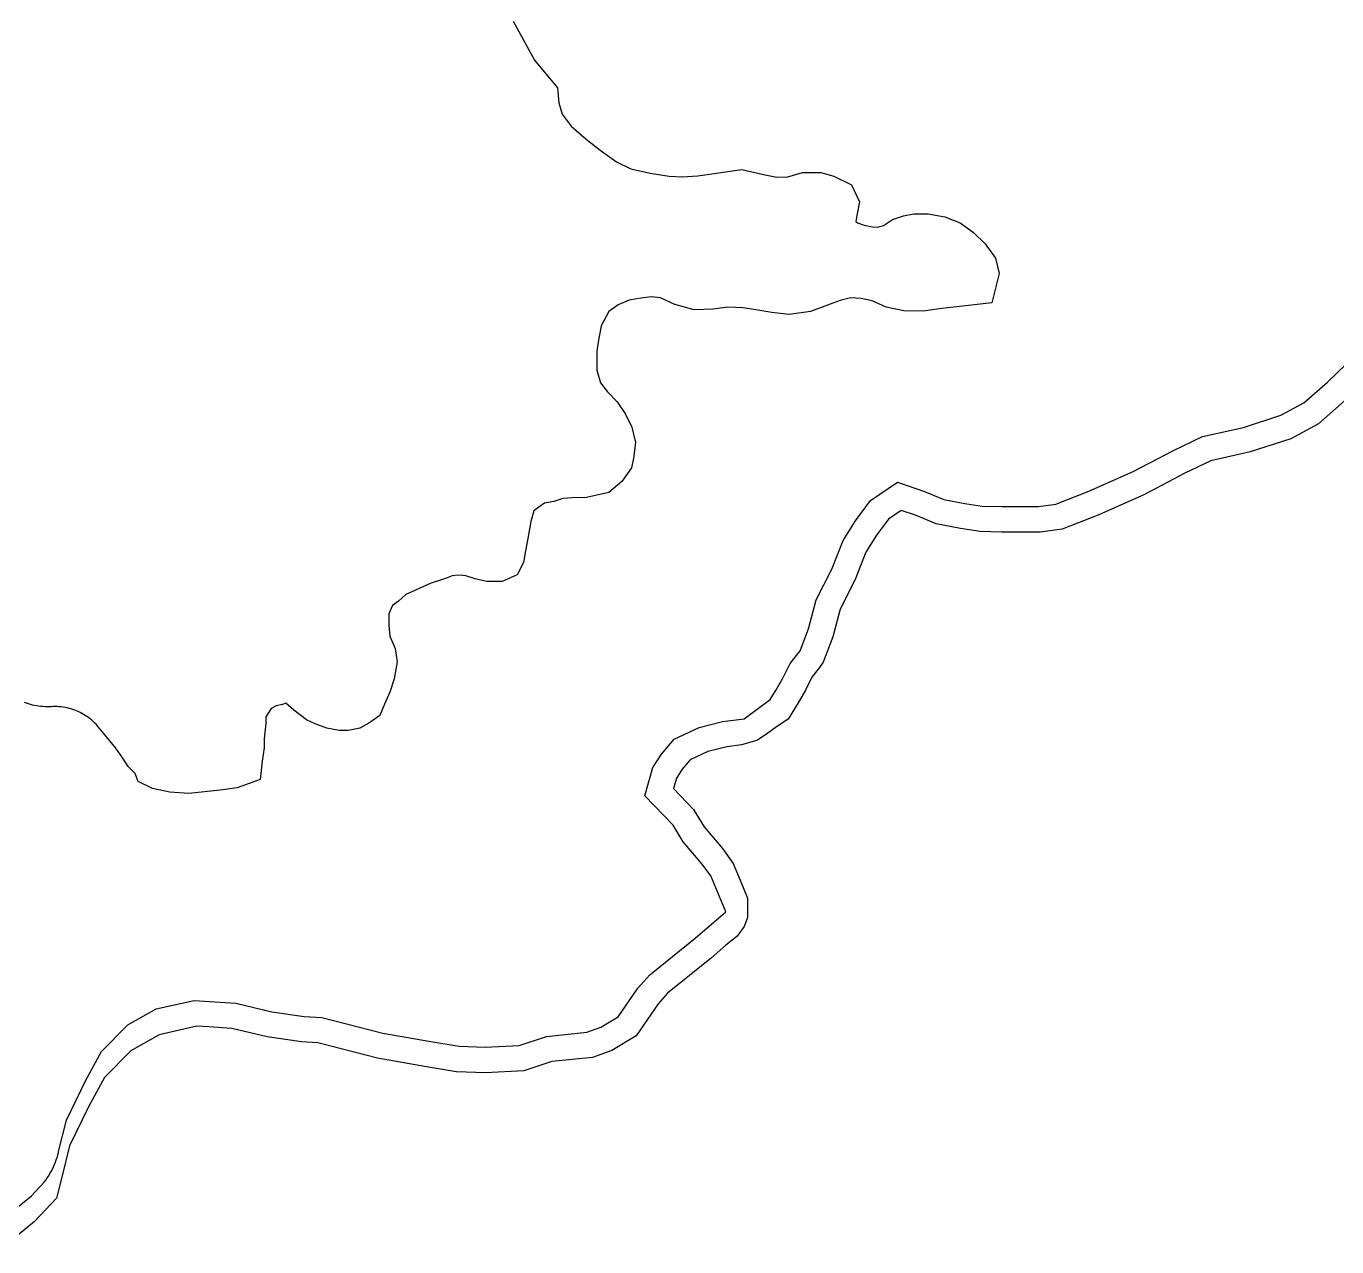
# Model space of a CAD drawing. Header units: millimetres. Extents: x 617751 to 636088, y 68402 to 77988.
# Drawn here: x 624975 to 626007, y 73163 to 74125 of the extents above; entities that cross this region are included whole.
import ezdxf

# ---------------------------------------------------------------- set-up
doc = ezdxf.new("R2010")
doc.units = ezdxf.units.MM
doc.header["$LTSCALE"] = 3
doc.header["$MEASUREMENT"] = 0
doc.layers.add('ALINHAMENTO PREDIAL', color=120, linetype='Continuous')

msp = doc.modelspace()

# ---------------------------------------------------------------- linework, layer by layer
at = {"layer": 'ALINHAMENTO PREDIAL'}
for points in [[(625358.1, 74128.7), (625375, 74098), (625393.1, 74076.2), (625394.2, 74064.3), (625396.7, 74055.4), (625403.9, 74046), (625415.6, 74035.7), (625426.6, 74027.2), (625439.4, 74017.9), (625450.7, 74012.3), (625466, 74009), (625481, 74006.6), (625491.1, 74006.2), (625503.4, 74006.8), (625538.1, 74011.9), (625555.1, 74007.9), (625565.6, 74005.7), (625574.5, 74006.2), (625586, 74009.5), (625600.3, 74009.6), (625610.5, 74006.7), (625624.4, 73999.8), (625630.8, 73986.4), (625628.7, 73975.7), (625627.8, 73971), (625629.3, 73969.8), (625634.6, 73968), (625641.1, 73966.8), (625645.3, 73966.5), (625649.8, 73967.7), (625656.7, 73972.4), (625665.5, 73975.4), (625673.5, 73977), (625685, 73977), (625697.9, 73974.6), (625710.1, 73969.7), (625720.5, 73962.3), (625729.7, 73953.4), (625737.8, 73942), (625740.7, 73930), (625735.1, 73906.9), (625693.6, 73902.2), (625681.3, 73900.2), (625665.7, 73900.4), (625651.9, 73903.4), (625640.9, 73908.5), (625632.1, 73910.2), (625623.8, 73910.8), (625615.6, 73908.7), (625609.7, 73906.5), (625592.2, 73900.1), (625575.4, 73897.7), (625561.7, 73899.1), (625549.3, 73901.4), (625539.3, 73902.8), (625527.1, 73903.3), (625515.6, 73901.8), (625500.7, 73901.3), (625485.4, 73905.6), (625474, 73910.7), (625467, 73911.6), (625458.6, 73910.5), (625449.5, 73909), (625440.9, 73905.1), (625433.4, 73899.9), (625427.3, 73888.8), (625425.1, 73875.7), (625424.1, 73869), (625423.9, 73860.7), (625424.1, 73853.7), (625426.9, 73843.8), (625432.5, 73836.7), (625440.1, 73828.7), (625446.6, 73819), (625451.5, 73808.9), (625454.5, 73796.9), (625453, 73784.4), (625451.2, 73776.7), (625443.6, 73766), (625433.4, 73757.5), (625415.8, 73753.4), (625404.6, 73753.3), (625397.1, 73752.6), (625390.2, 73750.3), (625382.9, 73748.9), (625378.4, 73745.9), (625374.4, 73743), (625372, 73734.6), (625369.6, 73721.2), (625367.8, 73711.5), (625366.2, 73702.2), (625361.4, 73692.5), (625349.4, 73687.3), (625337.2, 73687.2), (625328.3, 73689.4), (625320.9, 73691.7), (625318.4, 73692.1), (625314.6, 73692.3), (625310.1, 73691.7), (625304.8, 73689.7), (625292.9, 73685.8), (625281.3, 73680.4), (625273.6, 73677), (625267.9, 73671.7), (625263, 73668.4), (625260.1, 73661.8), (625260.1, 73652.7), (625261.1, 73644.3), (625265.1, 73634.5), (625266.7, 73624.1), (625264.4, 73610.7), (625260.9, 73600.1), (625256.7, 73590.6), (625253.1, 73581.8), (625244.5, 73575.7), (625237.4, 73571.6), (625228.3, 73569.8), (625221.1, 73569.9), (625211.3, 73571.8), (625202.2, 73575.1), (625195.5, 73578.2), (625185.5, 73586), (625179, 73591.4), (625176.5, 73590.3), (625171.5, 73589.4), (625167.6, 73587.1), (625163.3, 73580.7), (625163.5, 73575.6), (625162.1, 73563.3), (625162.1, 73556.3), (625160.6, 73545.6), (625158.9, 73531.4), (625140.9, 73524.7), (625127.5, 73522.9), (625102.8, 73520.3), (625087.9, 73521.4), (625074.2, 73524.3), (625062.9, 73529.8), (625060.5, 73536.1), (625055, 73541.6), (625050.7, 73548.2), (625045.3, 73555.9), (625043, 73558.9), (625031.7, 73572.5), (625030.7, 73573.7), (625029.7, 73574.9), (625028.6, 73576), (625027.4, 73577.1), (625026.3, 73578.1), (625025, 73579.1), (625023.8, 73580), (625022.5, 73580.9), (625021.2, 73581.8), (625019.9, 73582.6), (625018.5, 73583.4), (625017.2, 73584.1), (625015.7, 73584.8), (625014.3, 73585.4), (625012.9, 73585.9), (625011.4, 73586.5), (625009.9, 73586.9), (625008.4, 73587.3), (625006.9, 73587.7), (625005.3, 73588), (625003.8, 73588.3), (625002.3, 73588.5), (625000.7, 73588.6), (624999.1, 73588.7), (624997.6, 73588.7), (624996, 73588.7), (624994.5, 73588.6), (624992.8, 73588.6), (624991.2, 73588.5), (624989.5, 73588.6), (624987.8, 73588.7), (624986.2, 73588.8), (624984.5, 73589), (624982.9, 73589.3), (624981.3, 73589.6), (624979.7, 73589.9), (624978, 73590.4), (624976.5, 73590.8), (624974.9, 73591.3), (624973.3, 73591.9)], [(625358.1, 74128.7), (625375, 74098), (625393.1, 74076.2), (625394.2, 74064.3), (625396.7, 74055.4), (625403.9, 74046), (625415.6, 74035.7), (625426.6, 74027.2), (625439.4, 74017.9), (625450.7, 74012.3), (625466, 74009), (625481, 74006.6), (625491.1, 74006.2), (625503.4, 74006.8), (625538.1, 74011.9), (625555.1, 74007.9), (625565.6, 74005.7), (625574.5, 74006.2), (625586, 74009.5), (625600.3, 74009.6), (625610.5, 74006.7), (625624.4, 73999.8), (625630.8, 73986.4), (625628.7, 73975.7), (625627.8, 73971), (625629.3, 73969.8), (625634.6, 73968), (625641.1, 73966.8), (625645.3, 73966.5), (625649.8, 73967.7), (625656.7, 73972.4), (625665.5, 73975.4), (625673.5, 73977), (625685, 73977), (625697.9, 73974.6), (625710.1, 73969.7), (625720.5, 73962.3), (625729.7, 73953.4), (625737.8, 73942), (625740.7, 73930), (625735.1, 73906.9), (625693.6, 73902.2), (625681.3, 73900.2), (625665.7, 73900.4), (625651.9, 73903.4), (625640.9, 73908.5), (625632.1, 73910.2), (625623.8, 73910.8), (625615.6, 73908.7), (625609.7, 73906.5), (625592.2, 73900.1), (625575.4, 73897.7), (625561.7, 73899.1), (625549.3, 73901.4), (625539.3, 73902.8), (625527.1, 73903.3), (625515.6, 73901.8), (625500.7, 73901.3), (625485.4, 73905.6), (625474, 73910.7), (625467, 73911.6), (625458.6, 73910.5), (625449.5, 73909), (625440.9, 73905.1), (625433.4, 73899.9), (625427.3, 73888.8), (625425.1, 73875.7), (625424.1, 73869), (625423.9, 73860.7), (625424.1, 73853.7), (625426.9, 73843.8), (625432.5, 73836.7), (625440.1, 73828.7), (625446.6, 73819), (625451.5, 73808.9), (625454.5, 73796.9), (625453, 73784.4), (625451.2, 73776.7), (625443.6, 73766), (625433.4, 73757.5), (625415.8, 73753.4), (625404.6, 73753.3), (625397.1, 73752.6), (625390.2, 73750.3), (625382.9, 73748.9), (625378.4, 73745.9), (625374.4, 73743), (625372, 73734.6), (625369.6, 73721.2), (625367.8, 73711.5), (625366.2, 73702.2), (625361.4, 73692.5), (625349.4, 73687.3), (625337.2, 73687.2), (625328.3, 73689.4), (625320.9, 73691.7), (625318.4, 73692.1), (625314.6, 73692.3), (625310.1, 73691.7), (625304.8, 73689.7), (625292.9, 73685.8), (625281.3, 73680.4), (625273.6, 73677), (625267.9, 73671.7), (625263, 73668.4), (625260.1, 73661.8), (625260.1, 73652.7), (625261.1, 73644.3), (625265.1, 73634.5), (625266.7, 73624.1), (625264.4, 73610.7), (625260.9, 73600.1), (625256.7, 73590.6), (625253.1, 73581.8), (625244.5, 73575.7), (625237.4, 73571.6), (625228.3, 73569.8), (625221.1, 73569.9), (625211.3, 73571.8), (625202.2, 73575.1), (625195.5, 73578.2), (625185.5, 73586), (625179, 73591.4), (625176.5, 73590.3), (625171.5, 73589.4), (625167.6, 73587.1), (625163.3, 73580.7), (625163.5, 73575.6), (625162.1, 73563.3), (625162.1, 73556.3), (625160.6, 73545.6), (625158.9, 73531.4), (625140.9, 73524.7), (625127.5, 73522.9), (625102.8, 73520.3), (625087.9, 73521.4), (625074.2, 73524.3), (625062.9, 73529.8), (625060.5, 73536.1), (625055, 73541.6), (625050.7, 73548.2), (625045.3, 73555.9), (625043, 73558.9), (625031.7, 73572.5), (625030.7, 73573.7), (625029.7, 73574.9), (625028.6, 73576), (625027.4, 73577.1), (625026.3, 73578.1), (625025, 73579.1), (625023.8, 73580), (625022.5, 73580.9), (625021.2, 73581.8), (625019.9, 73582.6), (625018.5, 73583.4), (625017.2, 73584.1), (625015.7, 73584.8), (625014.3, 73585.4), (625012.9, 73585.9), (625011.4, 73586.5), (625009.9, 73586.9), (625008.4, 73587.3), (625006.9, 73587.7), (625005.3, 73588), (625003.8, 73588.3), (625002.3, 73588.5), (625000.7, 73588.6), (624999.1, 73588.7), (624997.6, 73588.7), (624996, 73588.7), (624994.5, 73588.6), (624992.8, 73588.6), (624991.2, 73588.5), (624989.5, 73588.6), (624987.8, 73588.7), (624986.2, 73588.8), (624984.5, 73589), (624982.9, 73589.3), (624981.3, 73589.6), (624979.7, 73589.9), (624978, 73590.4), (624976.5, 73590.8), (624974.9, 73591.3), (624973.3, 73591.9)], [(625358.1, 74128.7), (625375, 74098), (625393.1, 74076.2), (625394.2, 74064.3), (625396.7, 74055.4), (625403.9, 74046), (625415.6, 74035.7), (625426.6, 74027.2), (625439.4, 74017.9), (625450.7, 74012.3), (625466, 74009), (625481, 74006.6), (625491.1, 74006.2), (625503.4, 74006.8), (625538.1, 74011.9), (625555.1, 74007.9), (625565.6, 74005.7), (625574.5, 74006.2), (625586, 74009.5), (625600.3, 74009.6), (625610.5, 74006.7), (625624.4, 73999.8), (625630.8, 73986.4), (625628.7, 73975.7), (625627.8, 73971), (625629.3, 73969.8), (625634.6, 73968), (625641.1, 73966.8), (625645.3, 73966.5), (625649.8, 73967.7), (625656.7, 73972.4), (625665.5, 73975.4), (625673.5, 73977), (625685, 73977), (625697.9, 73974.6), (625710.1, 73969.7), (625720.5, 73962.3), (625729.7, 73953.4), (625737.8, 73942), (625740.7, 73930), (625735.1, 73906.9), (625693.6, 73902.2), (625681.3, 73900.2), (625665.7, 73900.4), (625651.9, 73903.4), (625640.9, 73908.5), (625632.1, 73910.2), (625623.8, 73910.8), (625615.6, 73908.7), (625609.7, 73906.5), (625592.2, 73900.1), (625575.4, 73897.7), (625561.7, 73899.1), (625549.3, 73901.4), (625539.3, 73902.8), (625527.1, 73903.3), (625515.6, 73901.8), (625500.7, 73901.3), (625485.4, 73905.6), (625474, 73910.7), (625467, 73911.6), (625458.6, 73910.5), (625449.5, 73909), (625440.9, 73905.1), (625433.4, 73899.9), (625427.3, 73888.8), (625425.1, 73875.7), (625424.1, 73869), (625423.9, 73860.7), (625424.1, 73853.7), (625426.9, 73843.8), (625432.5, 73836.7), (625440.1, 73828.7), (625446.6, 73819), (625451.5, 73808.9), (625454.5, 73796.9), (625453, 73784.4), (625451.2, 73776.7), (625443.6, 73766), (625433.4, 73757.5), (625415.8, 73753.4), (625404.6, 73753.3), (625397.1, 73752.6), (625390.2, 73750.3), (625382.9, 73748.9), (625378.4, 73745.9), (625374.4, 73743), (625372, 73734.6), (625369.6, 73721.2), (625367.8, 73711.5), (625366.2, 73702.2), (625361.4, 73692.5), (625349.4, 73687.3), (625337.2, 73687.2), (625328.3, 73689.4), (625320.9, 73691.7), (625318.4, 73692.1), (625314.6, 73692.3), (625310.1, 73691.7), (625304.8, 73689.7), (625292.9, 73685.8), (625281.3, 73680.4), (625273.6, 73677), (625267.9, 73671.7), (625263, 73668.4), (625260.1, 73661.8), (625260.1, 73652.7), (625261.1, 73644.3), (625265.1, 73634.5), (625266.7, 73624.1), (625264.4, 73610.7), (625260.9, 73600.1), (625256.7, 73590.6), (625253.1, 73581.8), (625244.5, 73575.7), (625237.4, 73571.6), (625228.3, 73569.8), (625221.1, 73569.9), (625211.3, 73571.8), (625202.2, 73575.1), (625195.5, 73578.2), (625185.5, 73586), (625179, 73591.4), (625176.5, 73590.3), (625171.5, 73589.4), (625167.6, 73587.1), (625163.3, 73580.7), (625163.5, 73575.6), (625162.1, 73563.3), (625162.1, 73556.3), (625160.6, 73545.6), (625158.9, 73531.4), (625140.9, 73524.7), (625127.5, 73522.9), (625102.8, 73520.3), (625087.9, 73521.4), (625074.2, 73524.3), (625062.9, 73529.8), (625060.5, 73536.1), (625055, 73541.6), (625050.7, 73548.2), (625045.3, 73555.9), (625043, 73558.9), (625031.7, 73572.5), (625030.7, 73573.7), (625029.7, 73574.9), (625028.6, 73576), (625027.4, 73577.1), (625026.3, 73578.1), (625025, 73579.1), (625023.8, 73580), (625022.5, 73580.9), (625021.2, 73581.8), (625019.9, 73582.6), (625018.5, 73583.4), (625017.2, 73584.1), (625015.7, 73584.8), (625014.3, 73585.4), (625012.9, 73585.9), (625011.4, 73586.5), (625009.9, 73586.9), (625008.4, 73587.3), (625006.9, 73587.7), (625005.3, 73588), (625003.8, 73588.3), (625002.3, 73588.5), (625000.7, 73588.6), (624999.1, 73588.7), (624997.6, 73588.7), (624996, 73588.7), (624994.5, 73588.6), (624992.8, 73588.6), (624991.2, 73588.5), (624989.5, 73588.6), (624987.8, 73588.7), (624986.2, 73588.8), (624984.5, 73589), (624982.9, 73589.3), (624981.3, 73589.6), (624979.7, 73589.9), (624978, 73590.4), (624976.5, 73590.8), (624974.9, 73591.3), (624973.3, 73591.9)], [(625358.1, 74128.7), (625375, 74098), (625393.1, 74076.2), (625394.2, 74064.3), (625396.7, 74055.4), (625403.9, 74046), (625415.6, 74035.7), (625426.6, 74027.2), (625439.4, 74017.9), (625450.7, 74012.3), (625466, 74009), (625481, 74006.6), (625491.1, 74006.2), (625503.4, 74006.8), (625538.1, 74011.9), (625555.1, 74007.9), (625565.6, 74005.7), (625574.5, 74006.2), (625586, 74009.5), (625600.3, 74009.6), (625610.5, 74006.7), (625624.4, 73999.8), (625630.8, 73986.4), (625628.7, 73975.7), (625627.8, 73971), (625629.3, 73969.8), (625634.6, 73968), (625641.1, 73966.8), (625645.3, 73966.5), (625649.8, 73967.7), (625656.7, 73972.4), (625665.5, 73975.4), (625673.5, 73977), (625685, 73977), (625697.9, 73974.6), (625710.1, 73969.7), (625720.5, 73962.3), (625729.7, 73953.4), (625737.8, 73942), (625740.7, 73930), (625735.1, 73906.9), (625693.6, 73902.2), (625681.3, 73900.2), (625665.7, 73900.4), (625651.9, 73903.4), (625640.9, 73908.5), (625632.1, 73910.2), (625623.8, 73910.8), (625615.6, 73908.7), (625609.7, 73906.5), (625592.2, 73900.1), (625575.4, 73897.7), (625561.7, 73899.1), (625549.3, 73901.4), (625539.3, 73902.8), (625527.1, 73903.3), (625515.6, 73901.8), (625500.7, 73901.3), (625485.4, 73905.6), (625474, 73910.7), (625467, 73911.6), (625458.6, 73910.5), (625449.5, 73909), (625440.9, 73905.1), (625433.4, 73899.9), (625427.3, 73888.8), (625425.1, 73875.7), (625424.1, 73869), (625423.9, 73860.7), (625424.1, 73853.7), (625426.9, 73843.8), (625432.5, 73836.7), (625440.1, 73828.7), (625446.6, 73819), (625451.5, 73808.9), (625454.5, 73796.9), (625453, 73784.4), (625451.2, 73776.7), (625443.6, 73766), (625433.4, 73757.5), (625415.8, 73753.4), (625404.6, 73753.3), (625397.1, 73752.6), (625390.2, 73750.3), (625382.9, 73748.9), (625378.4, 73745.9), (625374.4, 73743), (625372, 73734.6), (625369.6, 73721.2), (625367.8, 73711.5), (625366.2, 73702.2), (625361.4, 73692.5), (625349.4, 73687.3), (625337.2, 73687.2), (625328.3, 73689.4), (625320.9, 73691.7), (625318.4, 73692.1), (625314.6, 73692.3), (625310.1, 73691.7), (625304.8, 73689.7), (625292.9, 73685.8), (625281.3, 73680.4), (625273.6, 73677), (625267.9, 73671.7), (625263, 73668.4), (625260.1, 73661.8), (625260.1, 73652.7), (625261.1, 73644.3), (625265.1, 73634.5), (625266.7, 73624.1), (625264.4, 73610.7), (625260.9, 73600.1), (625256.7, 73590.6), (625253.1, 73581.8), (625244.5, 73575.7), (625237.4, 73571.6), (625228.3, 73569.8), (625221.1, 73569.9), (625211.3, 73571.8), (625202.2, 73575.1), (625195.5, 73578.2), (625185.5, 73586), (625179, 73591.4), (625176.5, 73590.3), (625171.5, 73589.4), (625167.6, 73587.1), (625163.3, 73580.7), (625163.5, 73575.6), (625162.1, 73563.3), (625162.1, 73556.3), (625160.6, 73545.6), (625158.9, 73531.4), (625140.9, 73524.7), (625127.5, 73522.9), (625102.8, 73520.3), (625087.9, 73521.4), (625074.2, 73524.3), (625062.9, 73529.8), (625060.5, 73536.1), (625055, 73541.6), (625050.7, 73548.2), (625045.3, 73555.9), (625043, 73558.9), (625031.7, 73572.5), (625030.7, 73573.7), (625029.7, 73574.9), (625028.6, 73576), (625027.4, 73577.1), (625026.3, 73578.1), (625025, 73579.1), (625023.8, 73580), (625022.5, 73580.9), (625021.2, 73581.8), (625019.9, 73582.6), (625018.5, 73583.4), (625017.2, 73584.1), (625015.7, 73584.8), (625014.3, 73585.4), (625012.9, 73585.9), (625011.4, 73586.5), (625009.9, 73586.9), (625008.4, 73587.3), (625006.9, 73587.7), (625005.3, 73588), (625003.8, 73588.3), (625002.3, 73588.5), (625000.7, 73588.6), (624999.1, 73588.7), (624997.6, 73588.7), (624996, 73588.7), (624994.5, 73588.6), (624992.8, 73588.6), (624991.2, 73588.5), (624989.5, 73588.6), (624987.8, 73588.7), (624986.2, 73588.8), (624984.5, 73589), (624982.9, 73589.3), (624981.3, 73589.6), (624979.7, 73589.9), (624978, 73590.4), (624976.5, 73590.8), (624974.9, 73591.3), (624973.3, 73591.9)], [(625358.1, 74128.7), (625375, 74098), (625393.1, 74076.2), (625394.2, 74064.3), (625396.7, 74055.4), (625403.9, 74046), (625415.6, 74035.7), (625426.6, 74027.2), (625439.4, 74017.9), (625450.7, 74012.3), (625466, 74009), (625481, 74006.6), (625491.1, 74006.2), (625503.4, 74006.8), (625538.1, 74011.9), (625555.1, 74007.9), (625565.6, 74005.7), (625574.5, 74006.2), (625586, 74009.5), (625600.3, 74009.6), (625610.5, 74006.7), (625624.4, 73999.8), (625630.8, 73986.4), (625628.7, 73975.7), (625627.8, 73971), (625629.3, 73969.8), (625634.6, 73968), (625641.1, 73966.8), (625645.3, 73966.5), (625649.8, 73967.7), (625656.7, 73972.4), (625665.5, 73975.4), (625673.5, 73977), (625685, 73977), (625697.9, 73974.6), (625710.1, 73969.7), (625720.5, 73962.3), (625729.7, 73953.4), (625737.8, 73942), (625740.7, 73930), (625735.1, 73906.9), (625693.6, 73902.2), (625681.3, 73900.2), (625665.7, 73900.4), (625651.9, 73903.4), (625640.9, 73908.5), (625632.1, 73910.2), (625623.8, 73910.8), (625615.6, 73908.7), (625609.7, 73906.5), (625592.2, 73900.1), (625575.4, 73897.7), (625561.7, 73899.1), (625549.3, 73901.4), (625539.3, 73902.8), (625527.1, 73903.3), (625515.6, 73901.8), (625500.7, 73901.3), (625485.4, 73905.6), (625474, 73910.7), (625467, 73911.6), (625458.6, 73910.5), (625449.5, 73909), (625440.9, 73905.1), (625433.4, 73899.9), (625427.3, 73888.8), (625425.1, 73875.7), (625424.1, 73869), (625423.9, 73860.7), (625424.1, 73853.7), (625426.9, 73843.8), (625432.5, 73836.7), (625440.1, 73828.7), (625446.6, 73819), (625451.5, 73808.9), (625454.5, 73796.9), (625453, 73784.4), (625451.2, 73776.7), (625443.6, 73766), (625433.4, 73757.5), (625415.8, 73753.4), (625404.6, 73753.3), (625397.1, 73752.6), (625390.2, 73750.3), (625382.9, 73748.9), (625378.4, 73745.9), (625374.4, 73743), (625372, 73734.6), (625369.6, 73721.2), (625367.8, 73711.5), (625366.2, 73702.2), (625361.4, 73692.5), (625349.4, 73687.3), (625337.2, 73687.2), (625328.3, 73689.4), (625320.9, 73691.7), (625318.4, 73692.1), (625314.6, 73692.3), (625310.1, 73691.7), (625304.8, 73689.7), (625292.9, 73685.8), (625281.3, 73680.4), (625273.6, 73677), (625267.9, 73671.7), (625263, 73668.4), (625260.1, 73661.8), (625260.1, 73652.7), (625261.1, 73644.3), (625265.1, 73634.5), (625266.7, 73624.1), (625264.4, 73610.7), (625260.9, 73600.1), (625256.7, 73590.6), (625253.1, 73581.8), (625244.5, 73575.7), (625237.4, 73571.6), (625228.3, 73569.8), (625221.1, 73569.9), (625211.3, 73571.8), (625202.2, 73575.1), (625195.5, 73578.2), (625185.5, 73586), (625179, 73591.4), (625176.5, 73590.3), (625171.5, 73589.4), (625167.6, 73587.1), (625163.3, 73580.7), (625163.5, 73575.6), (625162.1, 73563.3), (625162.1, 73556.3), (625160.6, 73545.6), (625158.9, 73531.4), (625140.9, 73524.7), (625127.5, 73522.9), (625102.8, 73520.3), (625087.9, 73521.4), (625074.2, 73524.3), (625062.9, 73529.8), (625060.5, 73536.1), (625055, 73541.6), (625050.7, 73548.2), (625045.3, 73555.9), (625043, 73558.9), (625031.7, 73572.5), (625030.7, 73573.7), (625029.7, 73574.9), (625028.6, 73576), (625027.4, 73577.1), (625026.3, 73578.1), (625025, 73579.1), (625023.8, 73580), (625022.5, 73580.9), (625021.2, 73581.8), (625019.9, 73582.6), (625018.5, 73583.4), (625017.2, 73584.1), (625015.7, 73584.8), (625014.3, 73585.4), (625012.9, 73585.9), (625011.4, 73586.5), (625009.9, 73586.9), (625008.4, 73587.3), (625006.9, 73587.7), (625005.3, 73588), (625003.8, 73588.3), (625002.3, 73588.5), (625000.7, 73588.6), (624999.1, 73588.7), (624997.6, 73588.7), (624996, 73588.7), (624994.5, 73588.6), (624992.8, 73588.6), (624991.2, 73588.5), (624989.5, 73588.6), (624987.8, 73588.7), (624986.2, 73588.8), (624984.5, 73589), (624982.9, 73589.3), (624981.3, 73589.6), (624979.7, 73589.9), (624978, 73590.4), (624976.5, 73590.8), (624974.9, 73591.3), (624973.3, 73591.9)], [(625358.1, 74128.7), (625375, 74098), (625393.1, 74076.2), (625394.2, 74064.3), (625396.7, 74055.4), (625403.9, 74046), (625415.6, 74035.7), (625426.6, 74027.2), (625439.4, 74017.9), (625450.7, 74012.3), (625466, 74009), (625481, 74006.6), (625491.1, 74006.2), (625503.4, 74006.8), (625538.1, 74011.9), (625555.1, 74007.9), (625565.6, 74005.7), (625574.5, 74006.2), (625586, 74009.5), (625600.3, 74009.6), (625610.5, 74006.7), (625624.4, 73999.8), (625630.8, 73986.4), (625628.7, 73975.7), (625627.8, 73971), (625629.3, 73969.8), (625634.6, 73968), (625641.1, 73966.8), (625645.3, 73966.5), (625649.8, 73967.7), (625656.7, 73972.4), (625665.5, 73975.4), (625673.5, 73977), (625685, 73977), (625697.9, 73974.6), (625710.1, 73969.7), (625720.5, 73962.3), (625729.7, 73953.4), (625737.8, 73942), (625740.7, 73930), (625735.1, 73906.9), (625693.6, 73902.2), (625681.3, 73900.2), (625665.7, 73900.4), (625651.9, 73903.4), (625640.9, 73908.5), (625632.1, 73910.2), (625623.8, 73910.8), (625615.6, 73908.7), (625609.7, 73906.5), (625592.2, 73900.1), (625575.4, 73897.7), (625561.7, 73899.1), (625549.3, 73901.4), (625539.3, 73902.8), (625527.1, 73903.3), (625515.6, 73901.8), (625500.7, 73901.3), (625485.4, 73905.6), (625474, 73910.7), (625467, 73911.6), (625458.6, 73910.5), (625449.5, 73909), (625440.9, 73905.1), (625433.4, 73899.9), (625427.3, 73888.8), (625425.1, 73875.7), (625424.1, 73869), (625423.9, 73860.7), (625424.1, 73853.7), (625426.9, 73843.8), (625432.5, 73836.7), (625440.1, 73828.7), (625446.6, 73819), (625451.5, 73808.9), (625454.5, 73796.9), (625453, 73784.4), (625451.2, 73776.7), (625443.6, 73766), (625433.4, 73757.5), (625415.8, 73753.4), (625404.6, 73753.3), (625397.1, 73752.6), (625390.2, 73750.3), (625382.9, 73748.9), (625378.4, 73745.9), (625374.4, 73743), (625372, 73734.6), (625369.6, 73721.2), (625367.8, 73711.5), (625366.2, 73702.2), (625361.4, 73692.5), (625349.4, 73687.3), (625337.2, 73687.2), (625328.3, 73689.4), (625320.9, 73691.7), (625318.4, 73692.1), (625314.6, 73692.3), (625310.1, 73691.7), (625304.8, 73689.7), (625292.9, 73685.8), (625281.3, 73680.4), (625273.6, 73677), (625267.9, 73671.7), (625263, 73668.4), (625260.1, 73661.8), (625260.1, 73652.7), (625261.1, 73644.3), (625265.1, 73634.5), (625266.7, 73624.1), (625264.4, 73610.7), (625260.9, 73600.1), (625256.7, 73590.6), (625253.1, 73581.8), (625244.5, 73575.7), (625237.4, 73571.6), (625228.3, 73569.8), (625221.1, 73569.9), (625211.3, 73571.8), (625202.2, 73575.1), (625195.5, 73578.2), (625185.5, 73586), (625179, 73591.4), (625176.5, 73590.3), (625171.5, 73589.4), (625167.6, 73587.1), (625163.3, 73580.7), (625163.5, 73575.6), (625162.1, 73563.3), (625162.1, 73556.3), (625160.6, 73545.6), (625158.9, 73531.4), (625140.9, 73524.7), (625127.5, 73522.9), (625102.8, 73520.3), (625087.9, 73521.4), (625074.2, 73524.3), (625062.9, 73529.8), (625060.5, 73536.1), (625055, 73541.6), (625050.7, 73548.2), (625045.3, 73555.9), (625043, 73558.9), (625031.7, 73572.5), (625030.7, 73573.7), (625029.7, 73574.9), (625028.6, 73576), (625027.4, 73577.1), (625026.3, 73578.1), (625025, 73579.1), (625023.8, 73580), (625022.5, 73580.9), (625021.2, 73581.8), (625019.9, 73582.6), (625018.5, 73583.4), (625017.2, 73584.1), (625015.7, 73584.8), (625014.3, 73585.4), (625012.9, 73585.9), (625011.4, 73586.5), (625009.9, 73586.9), (625008.4, 73587.3), (625006.9, 73587.7), (625005.3, 73588), (625003.8, 73588.3), (625002.3, 73588.5), (625000.7, 73588.6), (624999.1, 73588.7), (624997.6, 73588.7), (624996, 73588.7), (624994.5, 73588.6), (624992.8, 73588.6), (624991.2, 73588.5), (624989.5, 73588.6), (624987.8, 73588.7), (624986.2, 73588.8), (624984.5, 73589), (624982.9, 73589.3), (624981.3, 73589.6), (624979.7, 73589.9), (624978, 73590.4), (624976.5, 73590.8), (624974.9, 73591.3), (624973.3, 73591.9)], [(624954.7, 73183.5), (624978.8, 73203.4), (624988.9, 73214.1), (624990.1, 73215.7), (624991.3, 73217.4), (624992.4, 73219), (624993.4, 73220.8), (624994.4, 73222.5), (624995.4, 73224.3), (624996.2, 73226.1), (624997, 73227.9), (624997.8, 73229.8), (624998.4, 73231.7), (624999, 73233.6), (624999.6, 73235.6), (625000, 73237.5), (625000.2, 73238.3), (625006.3, 73262.9), (625021.3, 73293.8), (625034, 73316.9), (625054.6, 73337.9), (625076.9, 73350.5), (625107, 73357.2), (625139.7, 73355), (625168, 73348.3), (625193.5, 73344.7), (625207.4, 73343.7), (625255.5, 73331.4), (625293.2, 73324.8), (625315.5, 73321.1), (625336.2, 73320.3), (625362.9, 73321.6), (625384.3, 73328.9), (625416.1, 73332.2), (625427.2, 73336.1), (625440.9, 73344.3), (625456.4, 73366.9), (625465.8, 73377.5), (625501.3, 73406.2), (625525.5, 73427.1), (625513.7, 73455.3), (625507, 73464.5), (625492.1, 73482.2), (625484.2, 73495.4), (625461.8, 73518.4), (625468.1, 73540.7), (625474.9, 73551.3), (625484.9, 73563.1), (625504.7, 73572.3), (625522.9, 73576.9), (625539.9, 73579.1), (625560.5, 73594.3), (625565.1, 73601.8), (625570.4, 73611), (625576.2, 73622.7), (625584, 73632.6), (625590.7, 73650), (625596.8, 73672.8), (625609, 73697.1), (625617.9, 73719.5), (625627.6, 73735.1), (625639.5, 73751.2), (625660.7, 73765.5), (625682.1, 73758.2), (625697.1, 73751.9), (625713.7, 73748.8), (625727.5, 73746.7), (625742.9, 73746.3), (625771.8, 73746.3), (625785.5, 73748.1), (625811.5, 73758.4), (625846.4, 73774), (625878.1, 73790.6), (625900.9, 73801.5), (625933.3, 73808.7), (625962.6, 73818.2), (625980.6, 73828), (625999.2, 73844.4), (626014.1, 73858.5)], [(624954.7, 73183.5), (624978.8, 73203.4), (624988.9, 73214.1), (624990.1, 73215.7), (624991.3, 73217.4), (624992.4, 73219), (624993.4, 73220.8), (624994.4, 73222.5), (624995.4, 73224.3), (624996.2, 73226.1), (624997, 73227.9), (624997.8, 73229.8), (624998.4, 73231.7), (624999, 73233.6), (624999.6, 73235.6), (625000, 73237.5), (625000.2, 73238.3), (625006.3, 73262.9), (625021.3, 73293.8), (625034, 73316.9), (625054.6, 73337.9), (625076.9, 73350.5), (625107, 73357.2), (625139.7, 73355), (625168, 73348.3), (625193.5, 73344.7), (625207.4, 73343.7), (625255.5, 73331.4), (625293.2, 73324.8), (625315.5, 73321.1), (625336.2, 73320.3), (625362.9, 73321.6), (625384.3, 73328.9), (625416.1, 73332.2), (625427.2, 73336.1), (625440.9, 73344.3), (625456.4, 73366.9), (625465.8, 73377.5), (625501.3, 73406.2), (625525.5, 73427.1), (625513.7, 73455.3), (625507, 73464.5), (625492.1, 73482.2), (625484.2, 73495.4), (625461.8, 73518.4), (625468.1, 73540.7), (625474.9, 73551.3), (625484.9, 73563.1), (625504.7, 73572.3), (625522.9, 73576.9), (625539.9, 73579.1), (625560.5, 73594.3), (625565.1, 73601.8), (625570.4, 73611), (625576.2, 73622.7), (625584, 73632.6), (625590.7, 73650), (625596.8, 73672.8), (625609, 73697.1), (625617.9, 73719.5), (625627.6, 73735.1), (625639.5, 73751.2), (625660.7, 73765.5), (625682.1, 73758.2), (625697.1, 73751.9), (625713.7, 73748.8), (625727.5, 73746.7), (625742.9, 73746.3), (625771.8, 73746.3), (625785.5, 73748.1), (625811.5, 73758.4), (625846.4, 73774), (625878.1, 73790.6), (625900.9, 73801.5), (625933.3, 73808.7), (625962.6, 73818.2), (625980.6, 73828), (625999.2, 73844.4), (626014.1, 73858.5)], [(624954.7, 73183.5), (624978.8, 73203.4), (624988.9, 73214.1), (624990.1, 73215.7), (624991.3, 73217.4), (624992.4, 73219), (624993.4, 73220.8), (624994.4, 73222.5), (624995.4, 73224.3), (624996.2, 73226.1), (624997, 73227.9), (624997.8, 73229.8), (624998.4, 73231.7), (624999, 73233.6), (624999.6, 73235.6), (625000, 73237.5), (625000.2, 73238.3), (625006.3, 73262.9), (625021.3, 73293.8), (625034, 73316.9), (625054.6, 73337.9), (625076.9, 73350.5), (625107, 73357.2), (625139.7, 73355), (625168, 73348.3), (625193.5, 73344.7), (625207.4, 73343.7), (625255.5, 73331.4), (625293.2, 73324.8), (625315.5, 73321.1), (625336.2, 73320.3), (625362.9, 73321.6), (625384.3, 73328.9), (625416.1, 73332.2), (625427.2, 73336.1), (625440.9, 73344.3), (625456.4, 73366.9), (625465.8, 73377.5), (625501.3, 73406.2), (625525.5, 73427.1), (625513.7, 73455.3), (625507, 73464.5), (625492.1, 73482.2), (625484.2, 73495.4), (625461.8, 73518.4), (625468.1, 73540.7), (625474.9, 73551.3), (625484.9, 73563.1), (625504.7, 73572.3), (625522.9, 73576.9), (625539.9, 73579.1), (625560.5, 73594.3), (625565.1, 73601.8), (625570.4, 73611), (625576.2, 73622.7), (625584, 73632.6), (625590.7, 73650), (625596.8, 73672.8), (625609, 73697.1), (625617.9, 73719.5), (625627.6, 73735.1), (625639.5, 73751.2), (625660.7, 73765.5), (625682.1, 73758.2), (625697.1, 73751.9), (625713.7, 73748.8), (625727.5, 73746.7), (625742.9, 73746.3), (625771.8, 73746.3), (625785.5, 73748.1), (625811.5, 73758.4), (625846.4, 73774), (625878.1, 73790.6), (625900.9, 73801.5), (625933.3, 73808.7), (625962.6, 73818.2), (625980.6, 73828), (625999.2, 73844.4), (626014.1, 73858.5)], [(624954.7, 73183.5), (624978.8, 73203.4), (624988.9, 73214.1), (624990.1, 73215.7), (624991.3, 73217.4), (624992.4, 73219), (624993.4, 73220.8), (624994.4, 73222.5), (624995.4, 73224.3), (624996.2, 73226.1), (624997, 73227.9), (624997.8, 73229.8), (624998.4, 73231.7), (624999, 73233.6), (624999.6, 73235.6), (625000, 73237.5), (625000.2, 73238.3), (625006.3, 73262.9), (625021.3, 73293.8), (625034, 73316.9), (625054.6, 73337.9), (625076.9, 73350.5), (625107, 73357.2), (625139.7, 73355), (625168, 73348.3), (625193.5, 73344.7), (625207.4, 73343.7), (625255.5, 73331.4), (625293.2, 73324.8), (625315.5, 73321.1), (625336.2, 73320.3), (625362.9, 73321.6), (625384.3, 73328.9), (625416.1, 73332.2), (625427.2, 73336.1), (625440.9, 73344.3), (625456.4, 73366.9), (625465.8, 73377.5), (625501.3, 73406.2), (625525.5, 73427.1), (625513.7, 73455.3), (625507, 73464.5), (625492.1, 73482.2), (625484.2, 73495.4), (625461.8, 73518.4), (625468.1, 73540.7), (625474.9, 73551.3), (625484.9, 73563.1), (625504.7, 73572.3), (625522.9, 73576.9), (625539.9, 73579.1), (625560.5, 73594.3), (625565.1, 73601.8), (625570.4, 73611), (625576.2, 73622.7), (625584, 73632.6), (625590.7, 73650), (625596.8, 73672.8), (625609, 73697.1), (625617.9, 73719.5), (625627.6, 73735.1), (625639.5, 73751.2), (625660.7, 73765.5), (625682.1, 73758.2), (625697.1, 73751.9), (625713.7, 73748.8), (625727.5, 73746.7), (625742.9, 73746.3), (625771.8, 73746.3), (625785.5, 73748.1), (625811.5, 73758.4), (625846.4, 73774), (625878.1, 73790.6), (625900.9, 73801.5), (625933.3, 73808.7), (625962.6, 73818.2), (625980.6, 73828), (625999.2, 73844.4), (626014.1, 73858.5)], [(624954.7, 73183.5), (624978.8, 73203.4), (624988.9, 73214.1), (624990.1, 73215.7), (624991.3, 73217.4), (624992.4, 73219), (624993.4, 73220.8), (624994.4, 73222.5), (624995.4, 73224.3), (624996.2, 73226.1), (624997, 73227.9), (624997.8, 73229.8), (624998.4, 73231.7), (624999, 73233.6), (624999.6, 73235.6), (625000, 73237.5), (625000.2, 73238.3), (625006.3, 73262.9), (625021.3, 73293.8), (625034, 73316.9), (625054.6, 73337.9), (625076.9, 73350.5), (625107, 73357.2), (625139.7, 73355), (625168, 73348.3), (625193.5, 73344.7), (625207.4, 73343.7), (625255.5, 73331.4), (625293.2, 73324.8), (625315.5, 73321.1), (625336.2, 73320.3), (625362.9, 73321.6), (625384.3, 73328.9), (625416.1, 73332.2), (625427.2, 73336.1), (625440.9, 73344.3), (625456.4, 73366.9), (625465.8, 73377.5), (625501.3, 73406.2), (625525.5, 73427.1), (625513.7, 73455.3), (625507, 73464.5), (625492.1, 73482.2), (625484.2, 73495.4), (625461.8, 73518.4), (625468.1, 73540.7), (625474.9, 73551.3), (625484.9, 73563.1), (625504.7, 73572.3), (625522.9, 73576.9), (625539.9, 73579.1), (625560.5, 73594.3), (625565.1, 73601.8), (625570.4, 73611), (625576.2, 73622.7), (625584, 73632.6), (625590.7, 73650), (625596.8, 73672.8), (625609, 73697.1), (625617.9, 73719.5), (625627.6, 73735.1), (625639.5, 73751.2), (625660.7, 73765.5), (625682.1, 73758.2), (625697.1, 73751.9), (625713.7, 73748.8), (625727.5, 73746.7), (625742.9, 73746.3), (625771.8, 73746.3), (625785.5, 73748.1), (625811.5, 73758.4), (625846.4, 73774), (625878.1, 73790.6), (625900.9, 73801.5), (625933.3, 73808.7), (625962.6, 73818.2), (625980.6, 73828), (625999.2, 73844.4), (626014.1, 73858.5)], [(624954.7, 73183.5), (624978.8, 73203.4), (624988.9, 73214.1), (624990.1, 73215.7), (624991.3, 73217.4), (624992.4, 73219), (624993.4, 73220.8), (624994.4, 73222.5), (624995.4, 73224.3), (624996.2, 73226.1), (624997, 73227.9), (624997.8, 73229.8), (624998.4, 73231.7), (624999, 73233.6), (624999.6, 73235.6), (625000, 73237.5), (625000.2, 73238.3), (625006.3, 73262.9), (625021.3, 73293.8), (625034, 73316.9), (625054.6, 73337.9), (625076.9, 73350.5), (625107, 73357.2), (625139.7, 73355), (625168, 73348.3), (625193.5, 73344.7), (625207.4, 73343.7), (625255.5, 73331.4), (625293.2, 73324.8), (625315.5, 73321.1), (625336.2, 73320.3), (625362.9, 73321.6), (625384.3, 73328.9), (625416.1, 73332.2), (625427.2, 73336.1), (625440.9, 73344.3), (625456.4, 73366.9), (625465.8, 73377.5), (625501.3, 73406.2), (625525.5, 73427.1), (625513.7, 73455.3), (625507, 73464.5), (625492.1, 73482.2), (625484.2, 73495.4), (625461.8, 73518.4), (625468.1, 73540.7), (625474.9, 73551.3), (625484.9, 73563.1), (625504.7, 73572.3), (625522.9, 73576.9), (625539.9, 73579.1), (625560.5, 73594.3), (625565.1, 73601.8), (625570.4, 73611), (625576.2, 73622.7), (625584, 73632.6), (625590.7, 73650), (625596.8, 73672.8), (625609, 73697.1), (625617.9, 73719.5), (625627.6, 73735.1), (625639.5, 73751.2), (625660.7, 73765.5), (625682.1, 73758.2), (625697.1, 73751.9), (625713.7, 73748.8), (625727.5, 73746.7), (625742.9, 73746.3), (625771.8, 73746.3), (625785.5, 73748.1), (625811.5, 73758.4), (625846.4, 73774), (625878.1, 73790.6), (625900.9, 73801.5), (625933.3, 73808.7), (625962.6, 73818.2), (625980.6, 73828), (625999.2, 73844.4), (626014.1, 73858.5)], [(626012.7, 73829.5), (625992.1, 73811.4), (625970.5, 73799.6), (625938.5, 73789.4), (625907.5, 73782.4), (625887.1, 73772.7), (625855.1, 73755.9), (625819.3, 73739.9), (625790.5, 73728.5), (625773.1, 73726.2), (625742.6, 73726.2), (625725.8, 73726.7), (625710.4, 73729), (625691.3, 73732.6), (625674.9, 73739.5), (625663.7, 73743.3), (625653.6, 73736.5), (625644.3, 73723.9), (625635.9, 73710.4), (625627.3, 73688.8), (625615.7, 73665.6), (625609.8, 73643.8), (625602.1, 73623.8), (625599.3, 73619.6), (625593.2, 73612), (625588.2, 73601.6), (625582.4, 73591.6), (625574.6, 73578.7), (625565.4, 73572.9), (625557.5, 73567.1), (625550.1, 73561.9), (625537.9, 73558.6), (625526.7, 73557.1), (625511.4, 73553.3), (625497.4, 73546.8), (625491.1, 73539.4), (625486.6, 73532.3), (625484.3, 73524.1), (625500.2, 73507.7), (625508.5, 73494), (625522.9, 73476.9), (625531.4, 73465.1), (625536.8, 73452.1), (625542.7, 73437.7), (625542.7, 73422.6), (625540.1, 73415.4), (625534.2, 73407.6), (625525.7, 73400.8), (625514.2, 73390.8), (625479.7, 73362.9), (625472.2, 73354.5), (625454.9, 73329.4), (625435.8, 73317.8), (625420.5, 73312.4), (625388.6, 73309.1), (625366.6, 73301.7), (625336.3, 73300.3), (625313.5, 73301.1), (625289.9, 73305), (625251.2, 73311.8), (625204.2, 73323.8), (625191.4, 73324.7), (625164.3, 73328.5), (625136.7, 73335.1), (625118.6, 73336.3), (625109.1, 73337), (625079.3, 73330.2), (625057.1, 73317.6), (625036.4, 73296.6), (625023.8, 73273.5), (625008.7, 73242.6), (625002.7, 73218), (624998.5, 73201.4), (624981.3, 73183), (624957.2, 73163.1)], [(626012.7, 73829.5), (625992.1, 73811.4), (625970.5, 73799.6), (625938.5, 73789.4), (625907.5, 73782.4), (625887.1, 73772.7), (625855.1, 73755.9), (625819.3, 73739.9), (625790.5, 73728.5), (625773.1, 73726.2), (625742.6, 73726.2), (625725.8, 73726.7), (625710.4, 73729), (625691.3, 73732.6), (625674.9, 73739.5), (625663.7, 73743.3), (625653.6, 73736.5), (625644.3, 73723.9), (625635.9, 73710.4), (625627.3, 73688.8), (625615.7, 73665.6), (625609.8, 73643.8), (625602.1, 73623.8), (625599.3, 73619.6), (625593.2, 73612), (625588.2, 73601.6), (625582.4, 73591.6), (625574.6, 73578.7), (625565.4, 73572.9), (625557.5, 73567.1), (625550.1, 73561.9), (625537.9, 73558.6), (625526.7, 73557.1), (625511.4, 73553.3), (625497.4, 73546.8), (625491.1, 73539.4), (625486.6, 73532.3), (625484.3, 73524.1), (625500.2, 73507.7), (625508.5, 73494), (625522.9, 73476.9), (625531.4, 73465.1), (625536.8, 73452.1), (625542.7, 73437.7), (625542.7, 73422.6), (625540.1, 73415.4), (625534.2, 73407.6), (625525.7, 73400.8), (625514.2, 73390.8), (625479.7, 73362.9), (625472.2, 73354.5), (625454.9, 73329.4), (625435.8, 73317.8), (625420.5, 73312.4), (625388.6, 73309.1), (625366.6, 73301.7), (625336.3, 73300.3), (625313.5, 73301.1), (625289.9, 73305), (625251.2, 73311.8), (625204.2, 73323.8), (625191.4, 73324.7), (625164.3, 73328.5), (625136.7, 73335.1), (625118.6, 73336.3), (625109.1, 73337), (625079.3, 73330.2), (625057.1, 73317.6), (625036.4, 73296.6), (625023.8, 73273.5), (625008.7, 73242.6), (625002.7, 73218), (624998.5, 73201.4), (624981.3, 73183), (624957.2, 73163.1)], [(626012.7, 73829.5), (625992.1, 73811.4), (625970.5, 73799.6), (625938.5, 73789.4), (625907.5, 73782.4), (625887.1, 73772.7), (625855.1, 73755.9), (625819.3, 73739.9), (625790.5, 73728.5), (625773.1, 73726.2), (625742.6, 73726.2), (625725.8, 73726.7), (625710.4, 73729), (625691.3, 73732.6), (625674.9, 73739.5), (625663.7, 73743.3), (625653.6, 73736.5), (625644.3, 73723.9), (625635.9, 73710.4), (625627.3, 73688.8), (625615.7, 73665.6), (625609.8, 73643.8), (625602.1, 73623.8), (625599.3, 73619.6), (625593.2, 73612), (625588.2, 73601.6), (625582.4, 73591.6), (625574.6, 73578.7), (625565.4, 73572.9), (625557.5, 73567.1), (625550.1, 73561.9), (625537.9, 73558.6), (625526.7, 73557.1), (625511.4, 73553.3), (625497.4, 73546.8), (625491.1, 73539.4), (625486.6, 73532.3), (625484.3, 73524.1), (625500.2, 73507.7), (625508.5, 73494), (625522.9, 73476.9), (625531.4, 73465.1), (625536.8, 73452.1), (625542.7, 73437.7), (625542.7, 73422.6), (625540.1, 73415.4), (625534.2, 73407.6), (625525.7, 73400.8), (625514.2, 73390.8), (625479.7, 73362.9), (625472.2, 73354.5), (625454.9, 73329.4), (625435.8, 73317.8), (625420.5, 73312.4), (625388.6, 73309.1), (625366.6, 73301.7), (625336.3, 73300.3), (625313.5, 73301.1), (625289.9, 73305), (625251.2, 73311.8), (625204.2, 73323.8), (625191.4, 73324.7), (625164.3, 73328.5), (625136.7, 73335.1), (625118.6, 73336.3), (625109.1, 73337), (625079.3, 73330.2), (625057.1, 73317.6), (625036.4, 73296.6), (625023.8, 73273.5), (625008.7, 73242.6), (625002.7, 73218), (624998.5, 73201.4), (624981.3, 73183), (624957.2, 73163.1)], [(626012.7, 73829.5), (625992.1, 73811.4), (625970.5, 73799.6), (625938.5, 73789.4), (625907.5, 73782.4), (625887.1, 73772.7), (625855.1, 73755.9), (625819.3, 73739.9), (625790.5, 73728.5), (625773.1, 73726.2), (625742.6, 73726.2), (625725.8, 73726.7), (625710.4, 73729), (625691.3, 73732.6), (625674.9, 73739.5), (625663.7, 73743.3), (625653.6, 73736.5), (625644.3, 73723.9), (625635.9, 73710.4), (625627.3, 73688.8), (625615.7, 73665.6), (625609.8, 73643.8), (625602.1, 73623.8), (625599.3, 73619.6), (625593.2, 73612), (625588.2, 73601.6), (625582.4, 73591.6), (625574.6, 73578.7), (625565.4, 73572.9), (625557.5, 73567.1), (625550.1, 73561.9), (625537.9, 73558.6), (625526.7, 73557.1), (625511.4, 73553.3), (625497.4, 73546.8), (625491.1, 73539.4), (625486.6, 73532.3), (625484.3, 73524.1), (625500.2, 73507.7), (625508.5, 73494), (625522.9, 73476.9), (625531.4, 73465.1), (625536.8, 73452.1), (625542.7, 73437.7), (625542.7, 73422.6), (625540.1, 73415.4), (625534.2, 73407.6), (625525.7, 73400.8), (625514.2, 73390.8), (625479.7, 73362.9), (625472.2, 73354.5), (625454.9, 73329.4), (625435.8, 73317.8), (625420.5, 73312.4), (625388.6, 73309.1), (625366.6, 73301.7), (625336.3, 73300.3), (625313.5, 73301.1), (625289.9, 73305), (625251.2, 73311.8), (625204.2, 73323.8), (625191.4, 73324.7), (625164.3, 73328.5), (625136.7, 73335.1), (625118.6, 73336.3), (625109.1, 73337), (625079.3, 73330.2), (625057.1, 73317.6), (625036.4, 73296.6), (625023.8, 73273.5), (625008.7, 73242.6), (625002.7, 73218), (624998.5, 73201.4), (624981.3, 73183), (624957.2, 73163.1)], [(626012.7, 73829.5), (625992.1, 73811.4), (625970.5, 73799.6), (625938.5, 73789.4), (625907.5, 73782.4), (625887.1, 73772.7), (625855.1, 73755.9), (625819.3, 73739.9), (625790.5, 73728.5), (625773.1, 73726.2), (625742.6, 73726.2), (625725.8, 73726.7), (625710.4, 73729), (625691.3, 73732.6), (625674.9, 73739.5), (625663.7, 73743.3), (625653.6, 73736.5), (625644.3, 73723.9), (625635.9, 73710.4), (625627.3, 73688.8), (625615.7, 73665.6), (625609.8, 73643.8), (625602.1, 73623.8), (625599.3, 73619.6), (625593.2, 73612), (625588.2, 73601.6), (625582.4, 73591.6), (625574.6, 73578.7), (625565.4, 73572.9), (625557.5, 73567.1), (625550.1, 73561.9), (625537.9, 73558.6), (625526.7, 73557.1), (625511.4, 73553.3), (625497.4, 73546.8), (625491.1, 73539.4), (625486.6, 73532.3), (625484.3, 73524.1), (625500.2, 73507.7), (625508.5, 73494), (625522.9, 73476.9), (625531.4, 73465.1), (625536.8, 73452.1), (625542.7, 73437.7), (625542.7, 73422.6), (625540.1, 73415.4), (625534.2, 73407.6), (625525.7, 73400.8), (625514.2, 73390.8), (625479.7, 73362.9), (625472.2, 73354.5), (625454.9, 73329.4), (625435.8, 73317.8), (625420.5, 73312.4), (625388.6, 73309.1), (625366.6, 73301.7), (625336.3, 73300.3), (625313.5, 73301.1), (625289.9, 73305), (625251.2, 73311.8), (625204.2, 73323.8), (625191.4, 73324.7), (625164.3, 73328.5), (625136.7, 73335.1), (625118.6, 73336.3), (625109.1, 73337), (625079.3, 73330.2), (625057.1, 73317.6), (625036.4, 73296.6), (625023.8, 73273.5), (625008.7, 73242.6), (625002.7, 73218), (624998.5, 73201.4), (624981.3, 73183), (624957.2, 73163.1)], [(626012.7, 73829.5), (625992.1, 73811.4), (625970.5, 73799.6), (625938.5, 73789.4), (625907.5, 73782.4), (625887.1, 73772.7), (625855.1, 73755.9), (625819.3, 73739.9), (625790.5, 73728.5), (625773.1, 73726.2), (625742.6, 73726.2), (625725.8, 73726.7), (625710.4, 73729), (625691.3, 73732.6), (625674.9, 73739.5), (625663.7, 73743.3), (625653.6, 73736.5), (625644.3, 73723.9), (625635.9, 73710.4), (625627.3, 73688.8), (625615.7, 73665.6), (625609.8, 73643.8), (625602.1, 73623.8), (625599.3, 73619.6), (625593.2, 73612), (625588.2, 73601.6), (625582.4, 73591.6), (625574.6, 73578.7), (625565.4, 73572.9), (625557.5, 73567.1), (625550.1, 73561.9), (625537.9, 73558.6), (625526.7, 73557.1), (625511.4, 73553.3), (625497.4, 73546.8), (625491.1, 73539.4), (625486.6, 73532.3), (625484.3, 73524.1), (625500.2, 73507.7), (625508.5, 73494), (625522.9, 73476.9), (625531.4, 73465.1), (625536.8, 73452.1), (625542.7, 73437.7), (625542.7, 73422.6), (625540.1, 73415.4), (625534.2, 73407.6), (625525.7, 73400.8), (625514.2, 73390.8), (625479.7, 73362.9), (625472.2, 73354.5), (625454.9, 73329.4), (625435.8, 73317.8), (625420.5, 73312.4), (625388.6, 73309.1), (625366.6, 73301.7), (625336.3, 73300.3), (625313.5, 73301.1), (625289.9, 73305), (625251.2, 73311.8), (625204.2, 73323.8), (625191.4, 73324.7), (625164.3, 73328.5), (625136.7, 73335.1), (625118.6, 73336.3), (625109.1, 73337), (625079.3, 73330.2), (625057.1, 73317.6), (625036.4, 73296.6), (625023.8, 73273.5), (625008.7, 73242.6), (625002.7, 73218), (624998.5, 73201.4), (624981.3, 73183), (624957.2, 73163.1)], [(626012.7, 73829.5), (625992.1, 73811.4), (625970.5, 73799.6), (625938.5, 73789.4), (625907.5, 73782.4), (625887.1, 73772.7), (625855.1, 73755.9), (625819.3, 73739.9), (625790.5, 73728.5), (625773.1, 73726.2), (625742.6, 73726.2), (625725.8, 73726.7), (625710.4, 73729), (625691.3, 73732.6), (625674.9, 73739.5), (625663.7, 73743.3), (625653.6, 73736.5), (625644.3, 73723.9), (625635.9, 73710.4), (625627.3, 73688.8), (625615.7, 73665.6), (625609.8, 73643.8), (625602.1, 73623.8), (625599.3, 73619.6), (625593.2, 73612), (625588.2, 73601.6), (625582.4, 73591.6), (625574.6, 73578.7), (625565.4, 73572.9), (625557.5, 73567.1), (625550.1, 73561.9), (625537.9, 73558.6), (625526.7, 73557.1), (625511.4, 73553.3), (625497.4, 73546.8), (625491.1, 73539.4), (625486.6, 73532.3), (625484.3, 73524.1), (625500.2, 73507.7), (625508.5, 73494), (625522.9, 73476.9), (625531.4, 73465.1), (625536.8, 73452.1), (625542.7, 73437.7), (625542.7, 73422.6), (625540.1, 73415.4), (625534.2, 73407.6), (625525.7, 73400.8), (625514.2, 73390.8), (625479.7, 73362.9), (625472.2, 73354.5), (625454.9, 73329.4), (625435.8, 73317.8), (625420.5, 73312.4), (625388.6, 73309.1), (625366.6, 73301.7), (625336.3, 73300.3), (625313.5, 73301.1), (625289.9, 73305), (625251.2, 73311.8), (625204.2, 73323.8), (625191.4, 73324.7), (625164.3, 73328.5), (625136.7, 73335.1), (625118.6, 73336.3), (625109.1, 73337), (625079.3, 73330.2), (625057.1, 73317.6), (625036.4, 73296.6), (625023.8, 73273.5), (625008.7, 73242.6), (625002.7, 73218), (624998.5, 73201.4), (624981.3, 73183), (624957.2, 73163.1)], [(626012.7, 73829.5), (625992.1, 73811.4), (625970.5, 73799.6), (625938.5, 73789.4), (625907.5, 73782.4), (625887.1, 73772.7), (625855.1, 73755.9), (625819.3, 73739.9), (625790.5, 73728.5), (625773.1, 73726.2), (625742.6, 73726.2), (625725.8, 73726.7), (625710.4, 73729), (625691.3, 73732.6), (625674.9, 73739.5), (625663.7, 73743.3), (625653.6, 73736.5), (625644.3, 73723.9), (625635.9, 73710.4), (625627.3, 73688.8), (625615.7, 73665.6), (625609.8, 73643.8), (625602.1, 73623.8), (625599.3, 73619.6), (625593.2, 73612), (625588.2, 73601.6), (625582.4, 73591.6), (625574.6, 73578.7), (625565.4, 73572.9), (625557.5, 73567.1), (625550.1, 73561.9), (625537.9, 73558.6), (625526.7, 73557.1), (625511.4, 73553.3), (625497.4, 73546.8), (625491.1, 73539.4), (625486.6, 73532.3), (625484.3, 73524.1), (625500.2, 73507.7), (625508.5, 73494), (625522.9, 73476.9), (625531.4, 73465.1), (625536.8, 73452.1), (625542.7, 73437.7), (625542.7, 73422.6), (625540.1, 73415.4), (625534.2, 73407.6), (625525.7, 73400.8), (625514.2, 73390.8), (625479.7, 73362.9), (625472.2, 73354.5), (625454.9, 73329.4), (625435.8, 73317.8), (625420.5, 73312.4), (625388.6, 73309.1), (625366.6, 73301.7), (625336.3, 73300.3), (625313.5, 73301.1), (625289.9, 73305), (625251.2, 73311.8), (625204.2, 73323.8), (625191.4, 73324.7), (625164.3, 73328.5), (625136.7, 73335.1), (625118.6, 73336.3), (625109.1, 73337), (625079.3, 73330.2), (625057.1, 73317.6), (625036.4, 73296.6), (625023.8, 73273.5), (625008.7, 73242.6), (625002.7, 73218), (624998.5, 73201.4), (624981.3, 73183), (624957.2, 73163.1)]]:
    msp.add_lwpolyline(points, dxfattribs=at)

doc.saveas('drawing.dxf')
